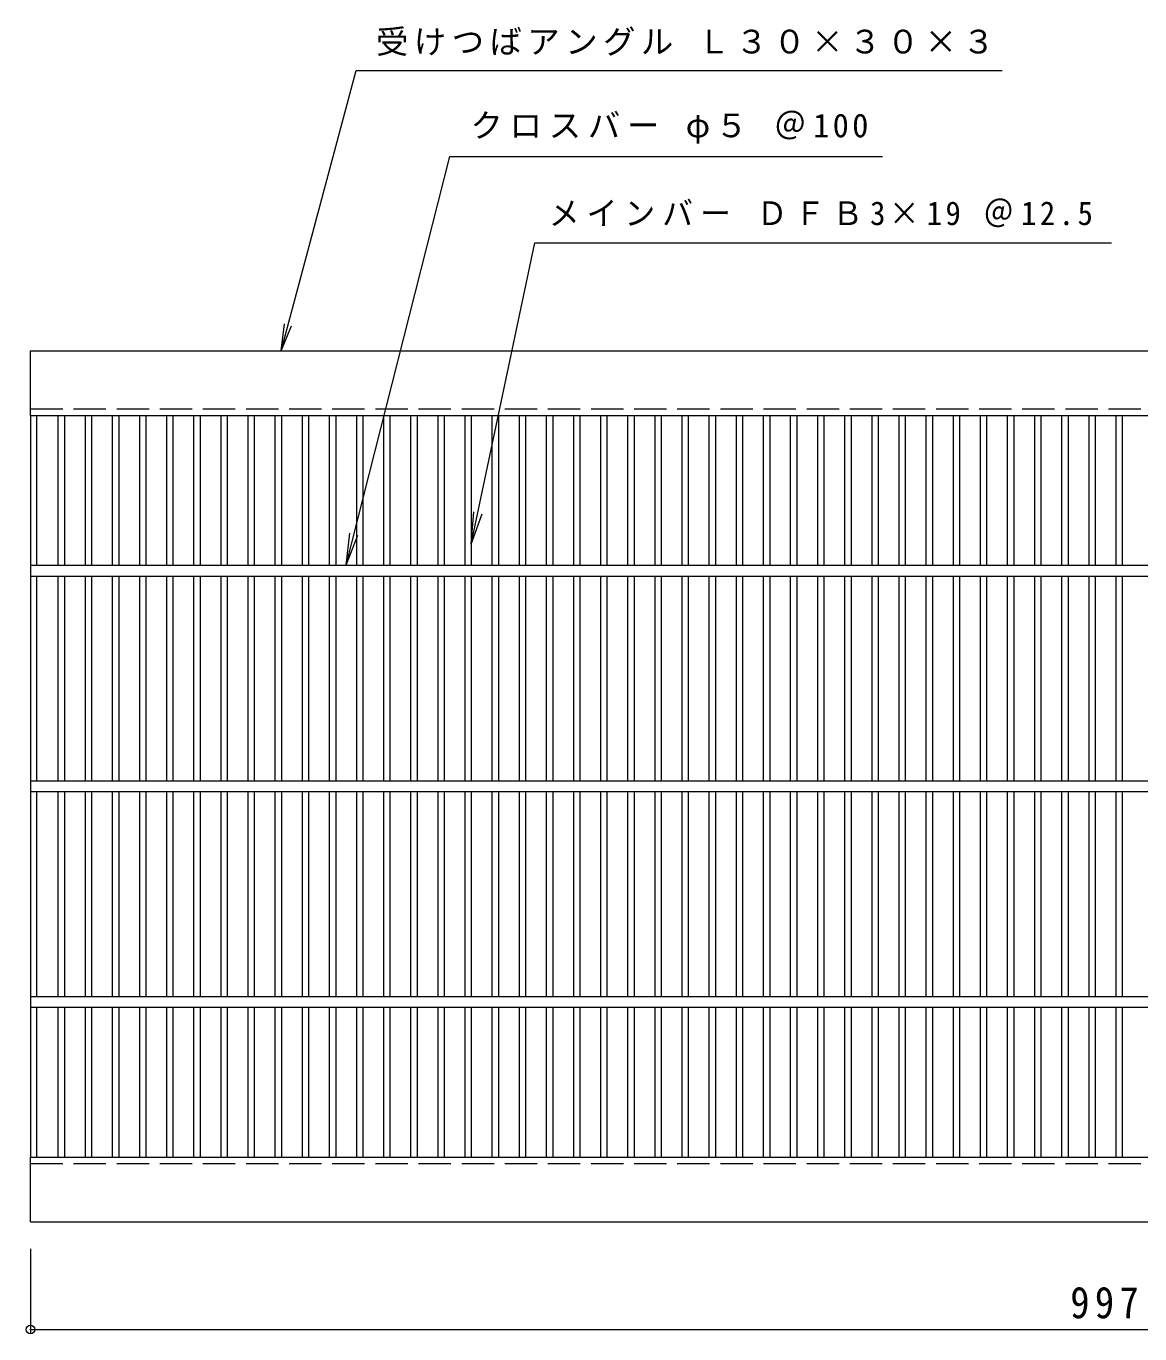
# Model space of a CAD drawing. Units: millimetres, scale not verified. Extents: x -905 to 910, y -686 to 571.
# Drawn here: x -830 to -314, y -35 to 571 of the extents above; entities that cross this region are included whole.
import ezdxf

# ---------------------------------------------------------------- set-up
doc = ezdxf.new("R2010")
doc.units = ezdxf.units.MM
doc.header["$LTSCALE"] = 5
doc.header["$PDMODE"] = 32
doc.header["$PDSIZE"] = 4
doc.linetypes.add('DASHED3', pattern=[4, 3, -1])
for name, color, linetype, lineweight in [('1-1_1-1ﾚｲﾔ', 2, 'Continuous', 9), ('1-2_1-2ﾚｲﾔ', 3, 'Continuous', 9), ('1-4_1-4ﾚｲﾔ', 7, 'Continuous', 9), ('1-5_1-5ﾚｲﾔ', 7, 'Continuous', 9)]:
    doc.layers.add(name, color=color, linetype=linetype, lineweight=lineweight)
doc.styles.add('ＭＳ ゴシック', font='')
doc.styles.get('ＭＳ ゴシック').set_extended_font_data('MS Gothic')

msp = doc.modelspace()

# ---------------------------------------------------------------- linework, layer by layer
at = {"layer": '1-1_1-1ﾚｲﾔ'}
for p, q in [((-828.333, 420.967), (168.667, 420.967)), ((-828.333, 390.967), (-828.333, 420.967)), ((-828.333, 390.967), (168.667, 390.967)), ((-828.333, 16.967), (168.667, 16.967))]:
    msp.add_line(p, q, dxfattribs=at)
at = {"layer": '1-1_1-1ﾚｲﾔ', "linetype": 'DASHED3'}
for p, q in [((-828.333, 393.967), (168.667, 393.967)), ((-828.333, 43.967), (168.667, 43.967))]:
    msp.add_line(p, q, dxfattribs=at)
at = {"layer": '1-1_1-1ﾚｲﾔ'}
msp.add_lwpolyline([(-828.333, 16.967), (-828.333, 46.967), (168.667, 46.967)], dxfattribs=at)
at = {"layer": '1-2_1-2ﾚｲﾔ'}
for p, q in [((-828.333, 390.967), (-828.333, 46.967)), ((-825.333, 321.467), (-825.333, 390.967)), ((-815.573, 390.967), (-815.573, 321.467)), ((-812.573, 390.967), (-812.573, 321.467)), ((-802.994, 390.967), (-802.994, 321.467)), ((-799.993, 390.967), (-799.993, 321.467)), ((-790.413, 390.967), (-790.413, 321.467)), ((-787.414, 390.967), (-787.414, 321.467)), ((-777.833, 390.967), (-777.833, 321.467)), ((-774.834, 390.967), (-774.834, 321.467)), ((-765.253, 390.967), (-765.253, 321.467)), ((-762.254, 390.967), (-762.254, 321.467)), ((-752.673, 390.967), (-752.673, 321.467)), ((-749.674, 390.967), (-749.674, 321.467)), ((-740.093, 390.967), (-740.093, 321.467)), ((-737.093, 390.967), (-737.093, 321.467)), ((-727.513, 390.967), (-727.513, 321.467)), ((-724.513, 390.967), (-724.513, 321.467)), ((-714.933, 390.967), (-714.933, 321.467)), ((-711.933, 390.967), (-711.933, 321.467)), ((-702.353, 390.967), (-702.353, 321.467)), ((-699.353, 390.967), (-699.353, 321.467)), ((-689.773, 390.967), (-689.773, 321.467)), ((-686.773, 390.967), (-686.773, 321.467)), ((-677.193, 390.967), (-677.193, 321.467)), ((-674.193, 390.967), (-674.193, 321.467)), ((-664.614, 390.967), (-664.614, 321.467)), ((-661.613, 390.967), (-661.613, 321.467)), ((-652.034, 390.967), (-652.034, 321.467)), ((-649.033, 390.967), (-649.033, 321.467)), ((-639.453, 390.967), (-639.453, 321.467)), ((-636.453, 390.967), (-636.453, 321.467)), ((-626.873, 390.967), (-626.873, 321.467)), ((-623.873, 390.967), (-623.873, 321.467)), ((-614.293, 390.967), (-614.293, 321.467)), ((-611.293, 390.967), (-611.293, 321.467)), ((-601.713, 390.967), (-601.713, 321.467)), ((-598.713, 390.967), (-598.713, 321.467)), ((-589.133, 390.967), (-589.133, 321.467)), ((-586.133, 390.967), (-586.133, 321.467)), ((-576.553, 390.967), (-576.553, 321.467)), ((-573.553, 390.967), (-573.553, 321.467)), ((-563.973, 390.967), (-563.973, 321.467)), ((-560.973, 390.967), (-560.973, 321.467)), ((-551.393, 390.967), (-551.393, 321.467)), ((-548.393, 390.967), (-548.393, 321.467)), ((-538.813, 390.967), (-538.813, 321.467)), ((-535.813, 390.967), (-535.813, 321.467)), ((-526.233, 390.967), (-526.233, 321.467)), ((-523.233, 390.967), (-523.233, 321.467)), ((-513.653, 390.967), (-513.653, 321.467)), ((-510.653, 390.967), (-510.653, 321.467)), ((-501.073, 390.967), (-501.073, 321.467)), ((-498.073, 390.967), (-498.073, 321.467)), ((-488.493, 390.967), (-488.493, 321.467)), ((-485.493, 390.967), (-485.493, 321.467)), ((-475.913, 390.967), (-475.913, 321.467)), ((-472.913, 390.967), (-472.913, 321.467)), ((-463.333, 390.967), (-463.333, 321.467)), ((-460.333, 390.967), (-460.333, 321.467)), ((-450.753, 390.967), (-450.753, 321.467)), ((-447.753, 390.967), (-447.753, 321.467)), ((-438.173, 390.967), (-438.173, 321.467)), ((-435.173, 390.967), (-435.173, 321.467)), ((-425.593, 390.967), (-425.593, 321.467)), ((-422.593, 390.967), (-422.593, 321.467)), ((-413.013, 390.967), (-413.013, 321.467)), ((-410.013, 390.967), (-410.013, 321.467)), ((-400.433, 390.967), (-400.433, 321.467)), ((-397.433, 390.967), (-397.433, 321.467)), ((-387.853, 390.967), (-387.853, 321.467)), ((-384.853, 390.967), (-384.853, 321.467)), ((-375.273, 390.967), (-375.273, 321.467)), ((-372.273, 390.967), (-372.273, 321.467)), ((-362.693, 390.967), (-362.693, 321.467)), ((-359.693, 390.967), (-359.693, 321.467)), ((-350.113, 390.967), (-350.113, 321.467)), ((-347.113, 390.967), (-347.113, 321.467)), ((-337.533, 390.967), (-337.533, 321.467)), ((-334.533, 390.967), (-334.533, 321.467)), ((-324.953, 390.967), (-324.953, 321.467)), ((-321.953, 390.967), (-321.953, 321.467)), ((-828.333, 321.467), (168.667, 321.467)), ((-828.333, 316.467), (168.667, 316.467)), ((-825.333, 221.467), (-825.333, 316.467)), ((-815.573, 316.467), (-815.573, 221.467)), ((-812.573, 316.467), (-812.573, 221.467)), ((-802.994, 316.467), (-802.994, 221.467)), ((-799.993, 316.467), (-799.993, 221.467)), ((-790.413, 316.467), (-790.413, 221.467)), ((-787.414, 316.467), (-787.414, 221.467)), ((-777.833, 316.467), (-777.833, 221.467)), ((-774.834, 316.467), (-774.834, 221.467)), ((-765.253, 316.467), (-765.253, 221.467)), ((-762.254, 316.467), (-762.254, 221.467)), ((-752.673, 316.467), (-752.673, 221.467)), ((-749.674, 316.467), (-749.674, 221.467)), ((-740.093, 316.467), (-740.093, 221.467)), ((-737.093, 316.467), (-737.093, 221.467)), ((-727.513, 316.467), (-727.513, 221.467)), ((-724.513, 316.467), (-724.513, 221.467)), ((-714.933, 316.467), (-714.933, 221.467)), ((-711.933, 316.467), (-711.933, 221.467)), ((-702.353, 316.467), (-702.353, 221.467)), ((-699.353, 316.467), (-699.353, 221.467)), ((-689.773, 316.467), (-689.773, 221.467)), ((-686.773, 316.467), (-686.773, 221.467)), ((-677.193, 316.467), (-677.193, 221.467)), ((-674.193, 316.467), (-674.193, 221.467)), ((-664.614, 316.467), (-664.614, 221.467)), ((-661.613, 316.467), (-661.613, 221.467)), ((-652.034, 316.467), (-652.034, 221.467)), ((-649.033, 316.467), (-649.033, 221.467)), ((-639.453, 316.467), (-639.453, 221.467)), ((-636.453, 316.467), (-636.453, 221.467)), ((-626.873, 316.467), (-626.873, 221.467)), ((-623.873, 316.467), (-623.873, 221.467)), ((-614.293, 316.467), (-614.293, 221.467)), ((-611.293, 316.467), (-611.293, 221.467)), ((-601.713, 316.467), (-601.713, 221.467)), ((-598.713, 316.467), (-598.713, 221.467)), ((-589.133, 316.467), (-589.133, 221.467)), ((-586.133, 316.467), (-586.133, 221.467)), ((-576.553, 316.467), (-576.553, 221.467)), ((-573.553, 316.467), (-573.553, 221.467)), ((-563.973, 316.467), (-563.973, 221.467)), ((-560.973, 316.467), (-560.973, 221.467)), ((-551.393, 316.467), (-551.393, 221.467)), ((-548.393, 316.467), (-548.393, 221.467)), ((-538.813, 316.467), (-538.813, 221.467)), ((-535.813, 316.467), (-535.813, 221.467)), ((-526.233, 316.467), (-526.233, 221.467)), ((-523.233, 316.467), (-523.233, 221.467)), ((-513.653, 316.467), (-513.653, 221.467)), ((-510.653, 316.467), (-510.653, 221.467)), ((-501.073, 316.467), (-501.073, 221.467)), ((-498.073, 316.467), (-498.073, 221.467)), ((-488.493, 316.467), (-488.493, 221.467)), ((-485.493, 316.467), (-485.493, 221.467)), ((-475.913, 316.467), (-475.913, 221.467)), ((-472.913, 316.467), (-472.913, 221.467)), ((-463.333, 316.467), (-463.333, 221.467)), ((-460.333, 316.467), (-460.333, 221.467)), ((-450.753, 316.467), (-450.753, 221.467)), ((-447.753, 316.467), (-447.753, 221.467)), ((-438.173, 316.467), (-438.173, 221.467)), ((-435.173, 316.467), (-435.173, 221.467)), ((-425.593, 316.467), (-425.593, 221.467)), ((-422.593, 316.467), (-422.593, 221.467)), ((-413.013, 316.467), (-413.013, 221.467)), ((-410.013, 316.467), (-410.013, 221.467)), ((-400.433, 316.467), (-400.433, 221.467)), ((-397.433, 316.467), (-397.433, 221.467)), ((-387.853, 316.467), (-387.853, 221.467)), ((-384.853, 316.467), (-384.853, 221.467)), ((-375.273, 316.467), (-375.273, 221.467)), ((-372.273, 316.467), (-372.273, 221.467)), ((-362.693, 316.467), (-362.693, 221.467)), ((-359.693, 316.467), (-359.693, 221.467)), ((-350.113, 316.467), (-350.113, 221.467)), ((-347.113, 316.467), (-347.113, 221.467)), ((-337.533, 316.467), (-337.533, 221.467)), ((-334.533, 316.467), (-334.533, 221.467)), ((-324.953, 316.467), (-324.953, 221.467)), ((-321.953, 316.467), (-321.953, 221.467)), ((-828.333, 221.467), (168.667, 221.467)), ((-828.333, 216.467), (168.667, 216.467)), ((-825.333, 121.467), (-825.333, 216.467)), ((-815.573, 216.467), (-815.573, 121.467)), ((-812.573, 216.467), (-812.573, 121.467)), ((-802.994, 216.467), (-802.994, 121.467)), ((-799.993, 216.467), (-799.993, 121.467)), ((-790.413, 216.467), (-790.413, 121.467)), ((-787.414, 216.467), (-787.414, 121.467)), ((-777.833, 216.467), (-777.833, 121.467)), ((-774.834, 216.467), (-774.834, 121.467)), ((-765.253, 216.467), (-765.253, 121.467)), ((-762.254, 216.467), (-762.254, 121.467)), ((-752.673, 216.467), (-752.673, 121.467)), ((-749.674, 216.467), (-749.674, 121.467)), ((-740.093, 216.467), (-740.093, 121.467)), ((-737.093, 216.467), (-737.093, 121.467)), ((-727.513, 216.467), (-727.513, 121.467)), ((-724.513, 216.467), (-724.513, 121.467)), ((-714.933, 216.467), (-714.933, 121.467)), ((-711.933, 216.467), (-711.933, 121.467)), ((-702.353, 216.467), (-702.353, 121.467)), ((-699.353, 216.467), (-699.353, 121.467)), ((-689.773, 216.467), (-689.773, 121.467)), ((-686.773, 216.467), (-686.773, 121.467)), ((-677.193, 216.467), (-677.193, 121.467)), ((-674.193, 216.467), (-674.193, 121.467)), ((-664.614, 216.467), (-664.614, 121.467)), ((-661.613, 216.467), (-661.613, 121.467)), ((-652.034, 216.467), (-652.034, 121.467)), ((-649.033, 216.467), (-649.033, 121.467)), ((-639.453, 216.467), (-639.453, 121.467)), ((-636.453, 216.467), (-636.453, 121.467)), ((-626.873, 216.467), (-626.873, 121.467)), ((-623.873, 216.467), (-623.873, 121.467)), ((-614.293, 216.467), (-614.293, 121.467)), ((-611.293, 216.467), (-611.293, 121.467)), ((-601.713, 216.467), (-601.713, 121.467)), ((-598.713, 216.467), (-598.713, 121.467)), ((-589.133, 216.467), (-589.133, 121.467)), ((-586.133, 216.467), (-586.133, 121.467)), ((-576.553, 216.467), (-576.553, 121.467)), ((-573.553, 216.467), (-573.553, 121.467)), ((-563.973, 216.467), (-563.973, 121.467)), ((-560.973, 216.467), (-560.973, 121.467)), ((-551.393, 216.467), (-551.393, 121.467)), ((-548.393, 216.467), (-548.393, 121.467)), ((-538.813, 216.467), (-538.813, 121.467)), ((-535.813, 216.467), (-535.813, 121.467)), ((-526.233, 216.467), (-526.233, 121.467)), ((-523.233, 216.467), (-523.233, 121.467)), ((-513.653, 216.467), (-513.653, 121.467)), ((-510.653, 216.467), (-510.653, 121.467)), ((-501.073, 216.467), (-501.073, 121.467)), ((-498.073, 216.467), (-498.073, 121.467)), ((-488.493, 216.467), (-488.493, 121.467)), ((-485.493, 216.467), (-485.493, 121.467)), ((-475.913, 216.467), (-475.913, 121.467)), ((-472.913, 216.467), (-472.913, 121.467)), ((-463.333, 216.467), (-463.333, 121.467)), ((-460.333, 216.467), (-460.333, 121.467)), ((-450.753, 216.467), (-450.753, 121.467)), ((-447.753, 216.467), (-447.753, 121.467)), ((-438.173, 216.467), (-438.173, 121.467)), ((-435.173, 216.467), (-435.173, 121.467)), ((-425.593, 216.467), (-425.593, 121.467)), ((-422.593, 216.467), (-422.593, 121.467)), ((-413.013, 216.467), (-413.013, 121.467)), ((-410.013, 216.467), (-410.013, 121.467)), ((-400.433, 216.467), (-400.433, 121.467)), ((-397.433, 216.467), (-397.433, 121.467)), ((-387.853, 216.467), (-387.853, 121.467)), ((-384.853, 216.467), (-384.853, 121.467)), ((-375.273, 216.467), (-375.273, 121.467)), ((-372.273, 216.467), (-372.273, 121.467)), ((-362.693, 216.467), (-362.693, 121.467)), ((-359.693, 216.467), (-359.693, 121.467)), ((-350.113, 216.467), (-350.113, 121.467)), ((-347.113, 216.467), (-347.113, 121.467)), ((-337.533, 216.467), (-337.533, 121.467)), ((-334.533, 216.467), (-334.533, 121.467)), ((-324.953, 216.467), (-324.953, 121.467)), ((-321.953, 216.467), (-321.953, 121.467)), ((-828.333, 121.467), (168.667, 121.467)), ((-828.333, 116.467), (168.667, 116.467)), ((-825.333, 46.967), (-825.333, 116.467)), ((-815.573, 116.467), (-815.573, 46.967)), ((-812.573, 116.467), (-812.573, 46.967)), ((-802.994, 116.467), (-802.994, 46.967)), ((-799.993, 116.467), (-799.993, 46.967)), ((-790.413, 116.467), (-790.413, 46.967)), ((-787.414, 116.467), (-787.414, 46.967)), ((-777.833, 116.467), (-777.833, 46.967)), ((-774.834, 116.467), (-774.834, 46.967)), ((-765.253, 116.467), (-765.253, 46.967)), ((-762.254, 116.467), (-762.254, 46.967)), ((-752.673, 116.467), (-752.673, 46.967)), ((-749.674, 116.467), (-749.674, 46.967)), ((-740.093, 116.467), (-740.093, 46.967)), ((-737.093, 116.467), (-737.093, 46.967)), ((-727.513, 116.467), (-727.513, 46.967)), ((-724.513, 116.467), (-724.513, 46.967)), ((-714.933, 116.467), (-714.933, 46.967)), ((-711.933, 116.467), (-711.933, 46.967)), ((-702.353, 116.467), (-702.353, 46.967)), ((-699.353, 116.467), (-699.353, 46.967)), ((-689.773, 116.467), (-689.773, 46.967)), ((-686.773, 116.467), (-686.773, 46.967)), ((-677.193, 116.467), (-677.193, 46.967)), ((-674.193, 116.467), (-674.193, 46.967)), ((-664.614, 116.467), (-664.614, 46.967)), ((-661.613, 116.467), (-661.613, 46.967)), ((-652.034, 116.467), (-652.034, 46.967)), ((-649.033, 116.467), (-649.033, 46.967)), ((-639.453, 116.467), (-639.453, 46.967)), ((-636.453, 116.467), (-636.453, 46.967)), ((-626.873, 116.467), (-626.873, 46.967)), ((-623.873, 116.467), (-623.873, 46.967)), ((-614.293, 116.467), (-614.293, 46.967)), ((-611.293, 116.467), (-611.293, 46.967)), ((-601.713, 116.467), (-601.713, 46.967)), ((-598.713, 116.467), (-598.713, 46.967)), ((-589.133, 116.467), (-589.133, 46.967)), ((-586.133, 116.467), (-586.133, 46.967)), ((-576.553, 116.467), (-576.553, 46.967)), ((-573.553, 116.467), (-573.553, 46.967)), ((-563.973, 116.467), (-563.973, 46.967)), ((-560.973, 116.467), (-560.973, 46.967)), ((-551.393, 116.467), (-551.393, 46.967)), ((-548.393, 116.467), (-548.393, 46.967)), ((-538.813, 116.467), (-538.813, 46.967)), ((-535.813, 116.467), (-535.813, 46.967)), ((-526.233, 116.467), (-526.233, 46.967)), ((-523.233, 116.467), (-523.233, 46.967)), ((-513.653, 116.467), (-513.653, 46.967)), ((-510.653, 116.467), (-510.653, 46.967)), ((-501.073, 116.467), (-501.073, 46.967)), ((-498.073, 116.467), (-498.073, 46.967)), ((-488.493, 116.467), (-488.493, 46.967)), ((-485.493, 116.467), (-485.493, 46.967)), ((-475.913, 116.467), (-475.913, 46.967)), ((-472.913, 116.467), (-472.913, 46.967)), ((-463.333, 116.467), (-463.333, 46.967)), ((-460.333, 116.467), (-460.333, 46.967)), ((-450.753, 116.467), (-450.753, 46.967)), ((-447.753, 116.467), (-447.753, 46.967)), ((-438.173, 116.467), (-438.173, 46.967)), ((-435.173, 116.467), (-435.173, 46.967)), ((-425.593, 116.467), (-425.593, 46.967)), ((-422.593, 116.467), (-422.593, 46.967)), ((-413.013, 116.467), (-413.013, 46.967)), ((-410.013, 116.467), (-410.013, 46.967)), ((-400.433, 116.467), (-400.433, 46.967)), ((-397.433, 116.467), (-397.433, 46.967)), ((-387.853, 116.467), (-387.853, 46.967)), ((-384.853, 116.467), (-384.853, 46.967)), ((-375.273, 116.467), (-375.273, 46.967)), ((-372.273, 116.467), (-372.273, 46.967)), ((-362.693, 116.467), (-362.693, 46.967)), ((-359.693, 116.467), (-359.693, 46.967)), ((-350.113, 116.467), (-350.113, 46.967)), ((-347.113, 116.467), (-347.113, 46.967)), ((-337.533, 116.467), (-337.533, 46.967)), ((-334.533, 116.467), (-334.533, 46.967)), ((-324.953, 116.467), (-324.953, 46.967)), ((-321.953, 116.467), (-321.953, 46.967))]:
    msp.add_line(p, q, dxfattribs=at)
at = {"layer": '1-4_1-4ﾚｲﾔ'}
for p, q in [((-828.333, 4.467), (-828.333, -34.533)), ((-828.333, -33.033), (168.667, -33.033))]:
    msp.add_line(p, q, dxfattribs=at)
msp.add_point((-828.333, -33.033), dxfattribs=at)
at = {"layer": '1-5_1-5ﾚｲﾔ'}
for p, q in [((-712.104, 420.967), (-677.27, 550.967)), ((-677.27, 550.967), (-377.671, 550.967)), ((-681.983, 321.467), (-633.886, 510.967)), ((-633.886, 510.967), (-433.186, 510.967)), ((-623.873, 331.217), (-594.466, 470.967)), ((-594.466, 470.967), (-326.924, 470.967)), ((-712.104, 420.967), (-710.472, 433.36)), ((-712.104, 420.967), (-707.32, 432.516)), ((-623.873, 331.217), (-622.727, 346.173)), ((-623.873, 331.217), (-618.895, 345.367)), ((-681.983, 321.467), (-680.222, 336.363)), ((-681.983, 321.467), (-676.427, 335.4))]:
    msp.add_line(p, q, dxfattribs=at)

# ---------------------------------------------------------------- texts
at = {"layer": '1-4_1-4ﾚｲﾔ', "color": 2, "insert": (-346.083, -28.033), "char_height": 14.66, "attachment_point": 7, "style": 'ＭＳ ゴシック'}
msp.add_mtext('\\T1.27;\\W0.9;997', dxfattribs=at)
at = {"layer": '1-5_1-5ﾚｲﾔ', "char_height": 11, "attachment_point": 7, "style": 'ＭＳ ゴシック'}
for s, insert in [('\\T1.17;受けつばアングル\\~Ｌ３０×３０×３', (-668.08, 557.68)), ('\\T1.21;クロスバー\\~φ５\\~＠100', (-624.271, 516.956)), ('\\T1.23;\\W0.95;メインバー\\~ＤＦＢ3×19\\~＠12.5', (-587.918, 478.203))]:
    msp.add_mtext(s, dxfattribs=dict(at, insert=insert))

doc.saveas('drawing.dxf')
